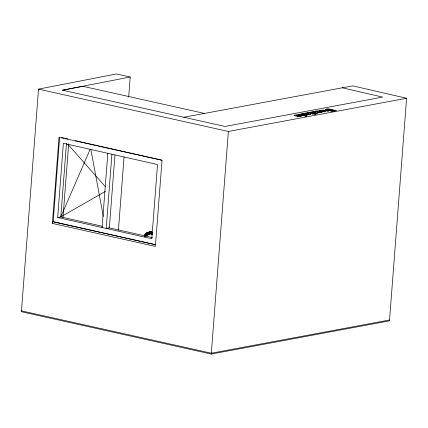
<?xml version="1.0" encoding="UTF-8"?>
<svg xmlns="http://www.w3.org/2000/svg" width="428" height="428" viewBox="0 0 428 428"><rect width="100%" height="100%" fill="white"/><g stroke="black" fill="none" stroke-linecap="round" stroke-linejoin="round"><path stroke-width="0.64" d="M128.678 96.979L130.214 77.003L116.379 73.948L38.525 89.131L21.4 311.712L211.25 354.052L389.475 320.84L406.6 98.258L352.752 85.862L183.837 117.261M53.693 221.474L52.387 221.715L52.259 223.4L155.391 246.405L162.025 160.238L75.328 140.662M52.377 223.427L59.011 137.26L162.025 160.238M59.685 137.131L53.184 221.613L155.524 244.714L52.387 221.715M57.673 217.483L63.381 143.284L157.52 164.539L151.812 238.733L57.673 217.483L60.808 216.9L105.347 191.407M102.356 226.278L60.808 216.9L66.463 143.364M63.007 217.478L68.667 143.904M102.11 227.514L107.819 153.315M111.917 154.241L106.208 228.44L109.343 227.857L114.95 154.984M118.428 230.157L124.067 156.91M211.25 354.052L228.375 131.466L406.6 98.258M60.808 216.9L90.099 149.367M342.122 87.767L382.632 97.092L225.053 126.453L62.515 90.206L130.214 77.003M62.515 90.206L82.727 86.269L204.44 113.42M389.539 320L211.314 353.207L21.464 310.872M38.525 89.131L228.375 131.466M61.637 137.575L64.248 138.164M65.548 138.458L68.159 139.047M108.846 227.744L152.347 237.561M67.811 144.177L105.454 186.838M90.87 149.436L103.298 216.461M144.311 236.203A6.243 6.056 -32.7 0 1 152.202 232.244M145.461 236.261A5.35 5.189 -32.7 0 1 152.052 233.297M145.483 236.748A5.136 4.981 -32.7 0 1 151.977 233.49M152.117 233.094A5.564 5.393 -32.7 0 0 145.263 236.176A5.591 5.42 -32.7 0 1 152.138 233.089M152.17 232.891A5.762 5.585 -32.7 0 0 145.076 236.085A5.815 5.634 -32.7 0 1 152.202 232.864M144.37 236.186A6.153 5.965 -32.7 0 1 152.143 232.286M144.905 235.994A5.933 5.751 -32.7 0 1 152.208 232.709M144.766 235.908A6.062 5.88 -32.7 0 1 152.229 232.548M144.664 235.839A6.142 5.955 -32.7 0 1 152.229 232.431M149.056 232.211A6.174 5.981 -32.7 0 0 144.413 236.277A6.142 5.955 -32.7 0 1 152.175 232.345M149.581 232.126A6.174 5.981 -32.7 0 1 152.213 232.361M144.701 236.251A5.762 5.585 -32.7 0 1 145.376 234.919M146.371 233.795A5.762 5.585 -32.7 0 1 147.179 233.201M147.617 232.955A5.762 5.585 -32.7 0 1 149.035 232.458M152.122 232.383A6.062 5.88 -32.7 0 0 149.538 232.147A6.003 5.821 -32.7 0 1 152.068 232.383M144.643 236.219A5.815 5.634 -32.7 0 1 149.014 232.393M144.316 236.245A6.276 6.083 -32.7 0 1 152.245 232.265M144.578 235.801A6.243 6.056 -32.7 0 1 152.266 232.345M144.846 235.978A6.003 5.821 -32.7 0 1 152.245 232.655M144.562 236.229A5.933 5.751 -32.7 0 1 149.019 232.324M146.504 235.705A4.457 4.323 -32.7 0 1 148.238 234.191A4.531 4.392 -32.7 0 0 146.478 235.716A4.638 4.499 -32.7 0 1 152.833 234.384M146.52 235.801A4.548 4.414 -32.7 0 1 151.742 233.972M146.36 235.71A4.772 4.622 -32.7 0 1 151.828 233.79M146.237 235.646A4.938 4.788 -32.7 0 1 151.903 233.656M151.64 233.988A4.424 4.291 -32.7 0 0 146.563 235.775A4.457 4.323 -32.7 0 1 151.678 234.009M146.119 235.593A5.109 4.954 -32.7 0 1 151.983 233.533M146.29 235.694A4.89 4.74 -32.7 0 1 151.897 233.725M146.429 235.764A4.697 4.553 -32.7 0 1 151.812 233.87M149.281 233.592A4.638 4.499 -32.7 0 1 150.479 233.495M147.216 234.769A4.558 4.419 -32.7 0 1 148.2 234.105M149.324 233.715A4.558 4.419 -32.7 0 1 150.501 233.618A4.548 4.414 -32.7 0 0 149.292 233.667M150.528 233.688A4.531 4.392 -32.7 0 0 149.356 233.784A4.457 4.323 -32.7 0 1 150.49 233.709M304.164 113.441L302.489 113.618C302.676 113.778 313.146 115.929 310.642 113.821L309.77 113.928L310.263 114.196L309.717 114.399L307.202 114.271C311.488 113.452 305.33 112.297 304.164 113.441M311.343 112.104L309.663 112.28C309.851 112.441 320.326 114.592 317.822 112.484L316.95 112.591L317.442 112.858L316.897 113.062L314.377 112.933C318.662 112.115 312.504 110.959 311.343 112.104M315.243 111.323L316.18 111.901L317.052 111.788C314.997 110.606 320.791 111.414 321.391 111.874A1.937 0.38 4.4 0 1 321.535 112.141L318.362 112.361L319.363 112.5A2.525 0.498 4.4 0 0 320.781 112.564C326.286 112.013 316.517 110.119 315.243 111.323M320.411 110.328L320.54 110.611L319.004 110.542L324.852 111.863L325.606 111.719C315.147 109.44 326.387 110.579 328.469 111.189L323.386 110.098L320.411 110.328M329.084 110.435C330.769 111.927 334.215 110.986 336.349 110.633C334.354 110.552 325.767 107.219 325.103 109.937A2.98 0.589 4.4 0 0 326.703 110.344L329.084 110.435M294.041 115.255L294.694 115.795L295.604 115.678C294.625 114.72 298.198 115.191 298.915 115.383L295.588 116.004L298.658 116.469L301.312 116.282A3.13 0.621 4.4 0 0 301.612 115.908L297.797 114.945L294.041 115.255M307.786 113.548L306.427 114.094C303.425 113.757 306.651 112.682 307.786 113.548M314.96 112.211L313.601 112.757C310.605 112.42 313.826 111.344 314.96 112.211M315.885 114.126L315.725 114.404L312.927 114.083L312.156 113.907L312.916 113.768L309.498 112.997L306.983 112.789L309.043 112.623L315.885 114.126M305.159 115.084L304.137 115.266L305.426 115.501L306.18 115.314L305.838 115.036L307.406 115.111L301.563 113.794L300.809 113.934L305.159 115.084M300.531 116.004L297.198 116.042L299.691 115.576L300.531 116.004M326.2 109.648L328.271 110.221L331.197 109.803L328.42 109.177L326.2 109.648M330.132 110.435L331.898 110.959L334.584 110.568L332.149 110.023L330.132 110.435M298.685 114.329L297.931 114.469L303.773 115.79L304.527 115.646L298.685 114.329M305.613 115.892L304.854 116.031L306.753 116.148L305.613 115.892M149.019 232.233A6.062 5.88 -32.7 0 0 144.461 236.224A6.003 5.821 -32.7 0 1 148.998 232.238"/></g></svg>
